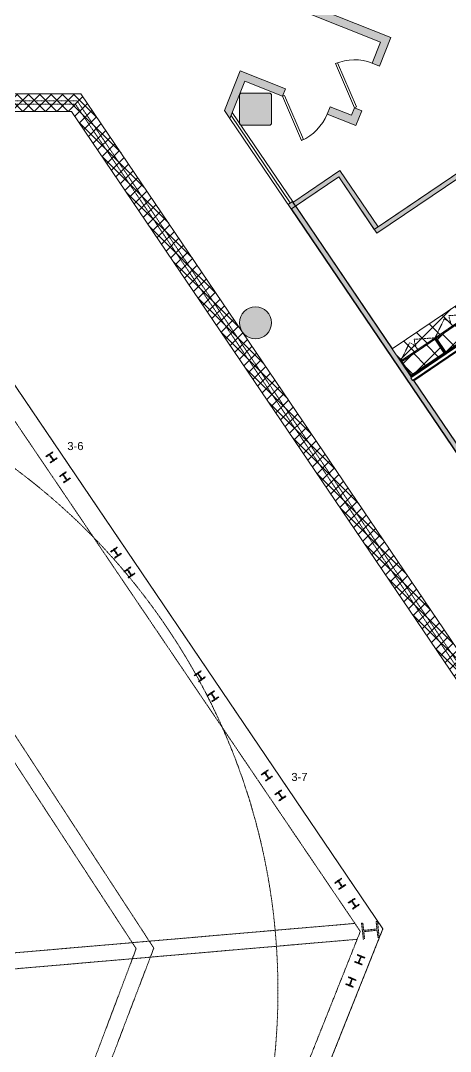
# Model space of a CAD drawing. Header units: inches. Extents: x -13 to 4331, y -638 to 2885.
# Drawn here: x 2208 to 2530, y 791 to 1564 of the extents above; entities that cross this region are included whole.
import ezdxf

# ---------------------------------------------------------------- set-up
doc = ezdxf.new("R2010")
doc.units = ezdxf.units.IN
doc.header["$MEASUREMENT"] = 0
for name, pattern in [('Dash', [0.25, 0.125, -0.125]), ('Hidden', [0.28125, 0.1875, -0.09375]), ('IMPORT-HIDDEN2 _2_', [0.09375, 0.0625, -0.03125])]:
    doc.linetypes.add(name, pattern=pattern)
doc.layers.get('DEFPOINTS').update_dxf_attribs({"lineweight": 9})
for name, color, linetype, lineweight in [('A-DETL-THIN', 151, 'Continuous', 9), ('A-DOOR', 31, 'Continuous', 13), ('A-FLOR-LEVL', 7, 'Continuous', 9), ('A-GLAZ', 7, 'Continuous', 9), ('A-GLAZ-MULL', 7, 'Continuous', 9), ('A-WALL', 113, 'Continuous', 9), ('A-WALL-PATT', 111, 'Continuous', 13), ('A-WALL-PRHT', 7, 'Continuous', 9), ('Chevy Chase Pavilion_3rd Floor Base_dwg', 8, 'Continuous', 9), ('DEMO', 7, 'IMPORT-HIDDEN2 _2_', 9), ('DEMO-RCP', 7, 'IMPORT-HIDDEN2 _2_', 9), ('I-WALL', 2, 'Continuous', 13), ('NIC', 7, 'Continuous', 9), ('Q-CASE', 31, 'Continuous', 9), ('Q-CASE-HDLN', 31, 'Dash', 9), ('S-COLS', 52, 'Continuous', 13)]:
    doc.layers.add(name, color=color, linetype=linetype, lineweight=lineweight)
doc.styles.add('Arial', font='arial.ttf', dxfattribs={"height": 6})
pattern_1 = [(0, (0, 0), (30.72, 7.68), [1.267, -21.773, 1.267, -21.773, -122.88]), (0, (0, 0), (30.72, 7.68), [-46.08, 1.267, -44.813, 1.267, -21.773, -53.76]), (0, (0, 0), (30.72, 7.68), [-115.2, 1.267, -14.093, 1.267, -37.133]), (120, (11.52, 3.84), (-22.011075, 22.7643), [1.267, -21.773, 1.267, -21.773, -122.88]), (120, (11.52, 3.84), (-22.011075, 22.7643), [-46.08, 1.267, -44.813, 1.267, -21.773, -53.76]), (120, (11.52, 3.84), (-22.011075, 22.7643), [-115.2, 1.267, -14.093, 1.267, -37.133]), (240, (15.36, 19.2), (-8.708925, -30.4443), [1.267, -21.773, 1.267, -21.773, -122.88]), (240, (15.36, 19.2), (-8.708925, -30.4443), [-46.08, 1.267, -44.813, 1.267, -21.773, -53.76]), (240, (15.36, 19.2), (-8.708925, -30.4443), [-115.2, 1.267, -14.093, 1.267, -37.133])]
pattern_2 = [(190.86, (2921.128, -329.923), (2.13487, -11.128067), []), (280.86, (2921.128, -329.923), (11.128067, 2.13487), [])]
pattern_3 = [(190.86, (2862.382, -332.273), (2.13487, -11.128067), []), (280.86, (2862.382, -332.273), (11.128067, 2.13487), [])]
pattern_4 = [(190.86, (2830.715, -332.273), (2.13487, -11.128067), []), (280.86, (2830.715, -332.273), (11.128067, 2.13487), [])]

# ---------------------------------------------------------------- blocks, each defined once
blk = doc.blocks.new('C-Counter Top - ADJ HEIGHT-5514268-FIRST FLOOR CONSTRUCTION')
at = {"layer": 'Q-CASE'}
h = blk.add_hatch(dxfattribs=at)
h.set_pattern_fill('FP_20', color=256, style=0, pattern_type=2)
h.set_pattern_definition(pattern_2)
h.paths.add_polyline_path([(123.69, 0), (123.69, -0.01), (123.69, -0.01)], flags=0)
h.paths.add_polyline_path([(56.99, 0), (40.59, 0), (40.59, -0.75), (56.99, -0.75), (56.99, -0.3)], flags=0)
h.paths.add_polyline_path([(-47.26, 0), (-47.26, 0), (-47.26, 0)], flags=0)
h = blk.add_hatch(dxfattribs=at)
h.set_pattern_fill('FP_20', color=256, style=0, pattern_type=2)
h.set_pattern_definition(pattern_2)
h.paths.add_polyline_path([(123.69, -0.75), (123.69, -0.75), (123.69, -0.75)], flags=0)
h.paths.add_polyline_path([(123.69, -13.89), (60.74, -13.89), (60.74, -9.55), (56.99, -9.55), (56.99, -0.75), (40.59, -0.75), (40.59, -9.55), (60.74, -9.55), (60.74, -25), (123.69, -25), (123.69, -13.89)], flags=0)
h.paths.add_polyline_path([(36.74, -13.88), (-47.26, -13.88), (-47.26, -25), (36.74, -25), (36.74, -14.02)], flags=0)
for p, q in [((-47.26, 0), (-47.26, -0.75)), ((-47.26, -0.75), (-47.26, -25)), ((40.59, -0.75), (56.99, -0.75)), ((-47.26, -25), (36.74, -25)), ((60.74, -25), (123.69, -25))]:
    blk.add_line(p, q, dxfattribs=at)
blk = doc.blocks.new('CW Cupbd Ohead - 23_5_h x 13 7_8_d - 2 Doors - No Handle - 1 Shelf-5648945-FIRST FLOOR CONSTRUCTION')
at = {"layer": 'Q-CASE'}
h = blk.add_hatch(dxfattribs=at)
h.set_pattern_fill('FP_25', color=256, style=0, pattern_type=2)
h.set_pattern_definition(pattern_3)
h.paths.add_polyline_path([(2.75, -2.36), (2, -2.36), (2, -15.45), (2.75, -15.45), (2.75, -2.66)], flags=0)
h = blk.add_hatch(dxfattribs=at)
h.set_pattern_fill('FP_25', color=256, style=0, pattern_type=2)
h.set_pattern_definition(pattern_3)
h.paths.add_polyline_path([(32.91, -2.36), (2.75, -2.36), (2.75, -3.11), (32.91, -3.1), (32.91, -2.52)], flags=0)
h = blk.add_hatch(dxfattribs=at)
h.set_pattern_fill('FP_25', color=256, style=0, pattern_type=2)
h.set_pattern_definition(pattern_3)
h.paths.add_polyline_path([(32.91, -3.11), (2.75, -3.11), (2.75, -15.45), (32.91, -15.45), (32.91, -3.47)], flags=0)
h = blk.add_hatch(dxfattribs=at)
h.set_pattern_fill('FP_25', color=256, style=0, pattern_type=2)
h.set_pattern_definition(pattern_3)
h.paths.add_polyline_path([(33.66, -2.36), (32.91, -2.36), (32.91, -15.45), (33.66, -15.45), (33.66, -3.03)], flags=0)
h = blk.add_hatch(dxfattribs=at)
h.set_pattern_fill('FP_25', color=256, style=0, pattern_type=2)
h.set_pattern_definition(pattern_3)
h.paths.add_polyline_path([(17.83, -15.45), (2, -15.45), (2, -16.24), (17.83, -16.24)], flags=0)
h = blk.add_hatch(dxfattribs=at)
h.set_pattern_fill('FP_25', color=256, style=0, pattern_type=2)
h.set_pattern_definition(pattern_3)
h.paths.add_polyline_path([(33.66, -15.45), (17.83, -15.45), (17.83, -16.24), (33.66, -16.24)], flags=0)
for p, q in [((2, -2.36), (2.75, -2.36)), ((2, -15.45), (2, -2.36)), ((2.75, -2.36), (2.75, -15.45)), ((32.91, -2.36), (2.75, -2.36)), ((2.75, -3.11), (32.91, -3.11)), ((32.91, -2.36), (33.66, -2.36)), ((32.91, -15.45), (32.91, -2.36)), ((33.66, -15.45), (33.66, -2.36)), ((2, -15.45), (17.83, -15.45)), ((2, -15.45), (2, -16.24)), ((2.75, -15.45), (2, -15.45)), ((17.83, -16.24), (17.83, -15.45)), ((17.83, -15.45), (33.66, -15.45)), ((17.83, -15.45), (17.83, -16.24)), ((33.66, -15.45), (32.91, -15.45)), ((33.66, -16.24), (33.66, -15.45)), ((17.83, -16.24), (2, -16.24)), ((33.66, -16.24), (17.83, -16.24))]:
    blk.add_line(p, q, dxfattribs=at)
at = {"layer": 'Q-CASE', "linetype": 'Hidden'}
for p, q in [((2, -16.24), (15.71, -24.15)), ((33.66, -16.24), (19.95, -24.15))]:
    blk.add_line(p, q, dxfattribs=at)
for centre, start, end in [((2, -16.24), 330, 0.5), ((33.66, -16.24), 179.5, 210)]:
    blk.add_arc(centre, 15.83, start, end, dxfattribs=at)
at = {"layer": 'Q-CASE-HDLN'}
for p, q in [((2, -16.24), (2, -2.36)), ((2, -2.36), (33.66, -2.36)), ((33.66, -2.36), (33.66, -16.24)), ((33.66, -16.24), (2, -16.24))]:
    blk.add_line(p, q, dxfattribs=at)
blk = doc.blocks.new('CW Cupbd Ohead - 23_5_h x 13 7_8_d - 2 Doors - No Handle - 1 Shelf-5648955-FIRST FLOOR CONSTRUCTION')
at = {"layer": 'Q-CASE'}
h = blk.add_hatch(dxfattribs=at)
h.set_pattern_fill('FP_26', color=256, style=0, pattern_type=2)
h.set_pattern_definition(pattern_4)
h.paths.add_polyline_path([(2.75, -2.36), (2, -2.36), (2, -15.45), (2.75, -15.45), (2.75, -3.1)], flags=0)
h = blk.add_hatch(dxfattribs=at)
h.set_pattern_fill('FP_26', color=256, style=0, pattern_type=2)
h.set_pattern_definition(pattern_4)
h.paths.add_polyline_path([(32.53, -2.36), (2.75, -2.36), (2.75, -3.11), (32.53, -3.1), (32.53, -2.83)], flags=0)
h = blk.add_hatch(dxfattribs=at)
h.set_pattern_fill('FP_26', color=256, style=0, pattern_type=2)
h.set_pattern_definition(pattern_4)
h.paths.add_polyline_path([(32.53, -3.11), (2.75, -3.11), (2.75, -15.45), (32.53, -15.45), (32.53, -3.46)], flags=0)
h = blk.add_hatch(dxfattribs=at)
h.set_pattern_fill('FP_26', color=256, style=0, pattern_type=2)
h.set_pattern_definition(pattern_4)
h.paths.add_polyline_path([(33.28, -2.36), (32.53, -2.36), (32.53, -15.45), (33.28, -15.45), (33.28, -3.1)], flags=0)
h = blk.add_hatch(dxfattribs=at)
h.set_pattern_fill('FP_26', color=256, style=0, pattern_type=2)
h.set_pattern_definition(pattern_4)
h.paths.add_polyline_path([(17.64, -15.45), (2, -15.45), (2, -16.24), (17.64, -16.24)], flags=0)
h = blk.add_hatch(dxfattribs=at)
h.set_pattern_fill('FP_26', color=256, style=0, pattern_type=2)
h.set_pattern_definition(pattern_4)
h.paths.add_polyline_path([(33.28, -15.45), (17.64, -15.45), (17.64, -16.24), (33.28, -16.24)], flags=0)
for p, q in [((2, -2.36), (2.75, -2.36)), ((2, -15.45), (2, -2.36)), ((2.75, -2.36), (2.75, -15.45)), ((32.53, -2.36), (2.75, -2.36)), ((2.75, -3.11), (32.53, -3.11)), ((32.53, -2.36), (33.28, -2.36)), ((32.53, -15.45), (32.53, -2.36)), ((33.28, -15.45), (33.28, -2.36)), ((2, -15.45), (17.64, -15.45)), ((2, -15.45), (2, -16.24)), ((2.75, -15.45), (2, -15.45)), ((17.64, -16.24), (17.64, -15.45)), ((17.64, -15.45), (33.28, -15.45)), ((17.64, -15.45), (17.64, -16.24)), ((33.28, -15.45), (32.53, -15.45)), ((33.28, -16.24), (33.28, -15.45)), ((17.64, -16.24), (2, -16.24)), ((33.28, -16.24), (17.64, -16.24))]:
    blk.add_line(p, q, dxfattribs=at)
at = {"layer": 'Q-CASE', "linetype": 'Hidden'}
for p, q in [((2, -16.24), (15.54, -24.06)), ((33.28, -16.24), (19.73, -24.06))]:
    blk.add_line(p, q, dxfattribs=at)
for centre, start, end in [((2, -16.24), 330, 0.5), ((33.28, -16.24), 179.5, 210)]:
    blk.add_arc(centre, 15.64, start, end, dxfattribs=at)
at = {"layer": 'Q-CASE-HDLN'}
for p, q in [((2, -16.24), (2, -2.36)), ((2, -2.36), (33.28, -2.36)), ((33.28, -2.36), (33.28, -16.24)), ((33.28, -16.24), (2, -16.24))]:
    blk.add_line(p, q, dxfattribs=at)
blk = doc.blocks.new('Chevy Chase Pavilion_3rd Floor Base_dwg_col-W-5518012-FIRST FLOOR CONSTRUCTION')
at = {"layer": 'A-WALL-PATT', "linetype": 'IMPORT-HIDDEN2 _2_', "lineweight": 9}
blk.add_hatch(color=7, dxfattribs=at).paths.add_polyline_path([(1, 0.917), (0.542, 0.917), (0.542, 0.083), (1, 0.083), (1, 0), (0, 0), (0, 0.083), (0.458, 0.083), (0.458, 0.917), (0, 0.917), (0, 1), (1, 1)], flags=0)
at = {"layer": 'DEMO', "flags": 128}
blk.add_lwpolyline([(0, 0.083), (0.458, 0.083), (0.458, 0.917), (0, 0.917), (0, 1), (1, 1), (1, 0.917), (0.542, 0.917), (0.542, 0.083), (1, 0.083), (1, 0), (0, 0)], close=True, dxfattribs=at)
blk = doc.blocks.new('Chevy Chase Pavilion_3rd Floor Base_dwg__U5-5518022-FIRST FLOOR CONSTRUCTION')
at = {"layer": 'A-DOOR', "color": 7, "lineweight": 9, "flags": 128}
blk.add_lwpolyline([(0, 0), (25.46, -25.46), (26.07, -24.84), (26.66, -24.18), (1.24, 1.24)], close=True, dxfattribs=at)
at = {"layer": 'A-DOOR', "color": 7, "lineweight": 9}
blk.add_arc((0, 0), 36, 315, 0, dxfattribs=at)
blk = doc.blocks.new('Chevy Chase Pavilion_3rd Floor Base_dwg__U5-5518008-FIRST FLOOR CONSTRUCTION')
at = {"layer": 'A-DOOR', "color": 7, "lineweight": 9, "flags": 128}
blk.add_lwpolyline([(0, 0), (25.46, -25.46), (26.07, -24.84), (26.66, -24.18), (1.24, 1.24)], close=True, dxfattribs=at)
at = {"layer": 'A-DOOR', "color": 7, "lineweight": 9}
blk.add_arc((0, 0), 36, 315, 0, dxfattribs=at)
blk = doc.blocks.new('Chevy Chase Pavilion_3rd Floor Base_dwg-5020009-FIRST FLOOR CONSTRUCTION')
at = {"layer": 'A-WALL-PATT', "lineweight": 9}
h = blk.add_hatch(color=7, dxfattribs=at)
h.paths.add_polyline_path([(2459.2, 1484.99), (2463.65, 1496.13), (2458.07, 1498.35), (2455.85, 1492.78), (2439.82, 1499.17), (2437.6, 1493.6), (2455.85, 1486.32)], flags=0)
h.paths.add_polyline_path([(2364.75, 1490.28), (2375.88, 1518.21), (2404.16, 1506.94), (2406.38, 1512.51), (2372.53, 1526.01), (2360.68, 1496.28), (2361.09, 1495.67)], flags=0)
h.paths.add_polyline_path([(2476.98, 1529.57), (2485.5, 1550.93), (2392.62, 1587.98), (2390.39, 1582.4), (2477.71, 1547.58), (2471.41, 1531.79), (2475.9, 1530)], flags=0)
h.paths.add_polyline_path([(2154.12, 1591.26), (2178.93, 1653.49), (2182.88, 1651.92), (2191.48, 1673.47), (2192.96, 1672.87), (2195.18, 1678.45), (2188.12, 1681.26), (2179.53, 1659.71), (2175.58, 1661.29), (2150.76, 1599.05), (2145.19, 1601.28), (2152.49, 1619.57), (2141.34, 1624.02), (2139.12, 1618.45), (2144.69, 1616.22), (2137.4, 1597.93), (2150.76, 1592.59)], flags=0)
h.paths.add_polyline_path([(2356.95, 1595.74), (2359.18, 1601.31), (2353.6, 1603.53), (2365.94, 1634.47), (2341.51, 1644.21), (2339.29, 1638.64), (2358.14, 1631.12), (2345.81, 1600.18), (2353.6, 1597.08)], flags=0)
h.paths.add_polyline_path([(1989.63, 1607.76), (2013.82, 1668.42), (2071.41, 1645.45), (2070.86, 1646.72), (2072.71, 1651.39), (2010.47, 1676.21), (1986.28, 1615.56), (1922.65, 1640.93), (1943.99, 1694.44), (1894.39, 1714.22), (1892.16, 1708.64), (1936.19, 1691.08), (1914.85, 1637.58), (1986.28, 1609.1)], flags=0)
h.paths.add_polyline_path([(2283.38, 1611.84), (2300.28, 1654.19), (2305.85, 1651.97), (2308.07, 1657.54), (2296.93, 1661.99), (2280.03, 1619.63), (2260.53, 1627.41), (2269.12, 1648.96), (2262.06, 1651.78), (2259.84, 1646.2), (2261.33, 1645.61), (2252.73, 1624.06), (2282.75, 1612.09)], flags=0)
h.paths.add_polyline_path([(1728.02, 1619.37), (1781.26, 1752.87), (1825.28, 1735.31), (1827.51, 1740.89), (1777.91, 1760.67), (1724.67, 1627.17), (1472.19, 1727.85), (1491.2, 1775.5), (1479.96, 1779.98), (1477.74, 1774.41), (1483.4, 1772.15), (1464.4, 1724.5), (1724.67, 1620.71)], flags=0)
h.paths.add_polyline_path([(2105.68, 1631.78), (2107.9, 1637.36), (2095, 1642.5), (2092.79, 1636.92), (2100.87, 1633.7)], flags=0)
h.paths.add_polyline_path([(1390.79, 1695.5), (1377.91, 1713.34), (1390.77, 1745.57), (1385.19, 1747.8), (1371.12, 1712.5), (1380.4, 1699.65), (1390.77, 1695.51)], flags=0)
h.paths.add_polyline_path([(1404.1, 1779.01), (1412.62, 1800.38), (1418.29, 1798.12), (1420.51, 1803.69), (1409.27, 1808.17), (1398.53, 1781.24)], flags=0)
for points in [[(2372.9, 1485.24), (2394.9, 1485.24), (2395.9, 1486.24), (2395.9, 1508.24), (2394.9, 1509.24), (2372.9, 1509.24), (2371.9, 1508.24), (2371.9, 1486.24)], [(2383.91, 1325.23), (2386.25, 1325.46), (2388.5, 1326.15), (2390.58, 1327.26), (2392.4, 1328.75), (2393.89, 1330.57), (2395, 1332.64), (2395.68, 1334.89), (2395.91, 1337.23), (2395.68, 1339.58), (2395, 1341.83), (2393.89, 1343.9), (2392.4, 1345.72), (2390.58, 1347.21), (2388.5, 1348.32), (2386.25, 1349), (2383.91, 1349.23), (2381.57, 1349), (2379.32, 1348.32), (2377.24, 1347.21), (2375.42, 1345.72), (2373.93, 1343.9), (2372.82, 1341.83), (2372.14, 1339.58), (2371.91, 1337.23), (2372.14, 1334.89), (2372.82, 1332.64), (2374.06, 1330.42), (2375.42, 1328.75), (2377.24, 1327.26), (2379.32, 1326.15), (2381.57, 1325.46)]]:
    blk.add_hatch(color=7, dxfattribs=at).paths.add_polyline_path(points, flags=0)
at = {"layer": 'A-WALL-PRHT'}
h = blk.add_hatch(dxfattribs=at)
h.set_pattern_fill('FP_2', color=256, style=0, pattern_type=2)
h.set_pattern_definition([(45, (1725.905, 1495.674), (-4.24264, 4.24264), []), (135, (1725.905, 1495.674), (-4.24264, -4.24264), [])])
h.paths.add_polyline_path([(2592.78, 733.82), (2661.55, 906.26), (2253.05, 1508.92), (2061.9, 1508.92), (2061.9, 1495.67), (2246.02, 1495.67), (2646.64, 904.64), (2580.47, 738.73)], flags=0)
at = {"layer": 'A-FLOR-LEVL', "flags": 128}
blk.add_lwpolyline([(2342.6, 192.89), (2492.68, 569.19), (2373.32, 616.79), (2479.44, 882.88), (2166.58, 1344.71), (1571.95, 1344.71), (1516.89, 1206.65), (1378.73, 1268.52)], dxfattribs=at)
at = {"layer": 'A-GLAZ'}
blk.add_line((2365.64, 1492.53), (2410.06, 1426.99), dxfattribs=at)
at = {"layer": 'A-GLAZ-MULL'}
for p, q in [((2366.54, 1494.77), (2412.1, 1427.54)), ((2364.75, 1490.28), (2828.25, 806.46)), ((2414.07, 1424.65), (2486.59, 1317.65)), ((2502.72, 1293.85), (2569.31, 1195.61))]:
    blk.add_line(p, q, dxfattribs=at)
at = {"layer": 'A-WALL', "color": 7, "flags": 128}
for points in [[(2392.62, 1587.98), (2485.5, 1550.93), (2476.98, 1529.57), (2471.41, 1531.79), (2477.71, 1547.58), (2390.39, 1582.4)], [(2404.16, 1506.94), (2375.88, 1518.21), (2364.75, 1490.28), (2360.68, 1496.28), (2372.53, 1526.01), (2406.38, 1512.51)], [(2463.65, 1496.13), (2459.2, 1484.99), (2437.6, 1493.6), (2439.82, 1499.17), (2455.85, 1492.78), (2458.07, 1498.35)]]:
    blk.add_lwpolyline(points, close=True, dxfattribs=at)
at = {"layer": 'A-WALL-PRHT', "flags": 128}
for points in [[(2061.9, 1508.92), (2253.05, 1508.92), (2661.55, 906.26), (2592.78, 733.82)], [(2061.9, 1495.67), (2246.02, 1495.67), (2646.64, 904.64), (2580.47, 738.73)]]:
    blk.add_lwpolyline(points, dxfattribs=at)
at = {"layer": 'DEFPOINTS', "linetype": 'IMPORT-HIDDEN2 _2_'}
blk.add_circle((1913.78, 836.43), 487, dxfattribs=at)
at = {"layer": 'DEMO'}
for p, q in [((2000.19, 847.44), (2458.51, 887.02)), ((2000.65, 835.44), (2460.19, 875.13))]:
    blk.add_line(p, q, dxfattribs=at)
at = {"layer": 'DEMO', "flags": 128}
for points in [[(2061.9, 1503.55), (2250.2, 1503.55), (2655.5, 905.6), (2587.79, 735.81)], [(2061.9, 1501.05), (2248.87, 1501.05), (2652.69, 905.29), (2585.47, 736.74)]]:
    blk.add_lwpolyline(points, dxfattribs=at)
for points in [[(1348.78, 785.09), (1656.75, 330.74), (2259.24, 330.74), (2479.44, 882.88), (2166.58, 1344.71), (1571.95, 1344.71)], [(1365.67, 786.92), (1664.7, 345.74), (2249.07, 345.74), (2462.55, 881.05), (2158.62, 1329.71), (1582.12, 1329.71)], [(1520.32, 800.14), (1731.49, 477.74), (2158.45, 477.74), (2307.69, 868.51), (2092.94, 1197.71), (1669.98, 1197.71)], [(1533.56, 800.64), (1736.88, 489.74), (2151.79, 489.74), (2294.46, 868.12), (2086.91, 1185.71), (1677.85, 1185.71)]]:
    blk.add_lwpolyline(points, close=True, dxfattribs=at)
at = {"layer": 'DEMO-RCP'}
for p, q in [((2000.19, 847.44), (2458.51, 887.02)), ((2000.65, 835.44), (2460.19, 875.13))]:
    blk.add_line(p, q, dxfattribs=at)
at = {"layer": 'DEMO-RCP', "flags": 128}
for points in [[(1348.78, 785.09), (1656.75, 330.74), (2259.24, 330.74), (2479.44, 882.88), (2166.58, 1344.71), (1571.95, 1344.71)], [(1365.67, 786.92), (1664.7, 345.74), (2249.07, 345.74), (2462.55, 881.05), (2158.62, 1329.71), (1582.12, 1329.71)], [(1520.32, 800.14), (1731.49, 477.74), (2158.45, 477.74), (2307.69, 868.51), (2092.94, 1197.71), (1669.98, 1197.71)], [(1533.56, 800.64), (1736.88, 489.74), (2151.79, 489.74), (2294.46, 868.12), (2086.91, 1185.71), (1677.85, 1185.71)]]:
    blk.add_lwpolyline(points, close=True, dxfattribs=at)
at = {"layer": 'NIC', "flags": 128}
blk.add_lwpolyline([(2631.51, 578.23), (2568.15, 672.06), (2661.55, 906.26), (2253.05, 1508.92), (1460.33, 1508.92), (1178.03, 801.04), (1024.95, 862.09), (953.64, 683.27), (987.97, 635.46), (1039.34, 614.97), (1124.6, 631.3), (1171.18, 748.08), (1273.26, 597.19), (1298.12, 560), (1428.17, 369.45), (1453.29, 331.86), (1556.47, 179.64), (2886.2, 179.64), (2758.04, 369.43), (2767.98, 376.15)], dxfattribs=at)
at = {"layer": 'S-COLS', "color": 7, "lineweight": 9, "flags": 128}
blk.add_lwpolyline([(2394.9, 1485.24), (2395.9, 1486.24), (2395.9, 1508.24), (2394.9, 1509.24), (2372.9, 1509.24), (2371.9, 1508.24), (2371.9, 1486.24), (2372.9, 1485.24)], close=True, dxfattribs=at)
at = {"layer": 'S-COLS', "color": 7, "lineweight": 9}
blk.add_circle((2383.91, 1337.23), 12, dxfattribs=at)
at = {"extrusion": (0, 0, -1), "zscale": -1, "rotation": 111.7419999999982}
blk.add_blockref('Chevy Chase Pavilion_3rd Floor Base_dwg__U5-5518022-FIRST FLOOR CONSTRUCTION', (-2458.07, 1498.35), dxfattribs=at)
at = {"rotation": 338.2580000000021}
blk.add_blockref('Chevy Chase Pavilion_3rd Floor Base_dwg__U5-5518008-FIRST FLOOR CONSTRUCTION', (2404.16, 1506.94), dxfattribs=at)
at = {"extrusion": (0, 0, -1)}
for p, xscale, yscale, zscale, rotation in [((-2235.1, 1235.51), 6.000000000000001, 6.000000000000001, -6.000000000000001, 325.8846336954709), ((-2245.2, 1220.61), 6.000000000000001, 6.000000000000001, -6.000000000000001, 325.8846336954709), ((-2283.48, 1164.13), 6.000000000000001, 6.000000000000001, -6.000000000000001, 325.8846336954709), ((-2293.58, 1149.23), 6.000000000000001, 6.000000000000001, -6.000000000000001, 325.8846336954709), ((-2346.3, 1071.4), 6.000000000000001, 6.000000000000001, -6.000000000000001, 325.8846336954709), ((-2356.39, 1056.5), 6.000000000000001, 6.000000000000001, -6.000000000000001, 325.8846336954709), ((-2396.64, 997.09), 6.000000000000001, 6.000000000000001, -6.000000000000001, 325.8846336954709), ((-2406.74, 982.18), 6.000000000000001, 6.000000000000001, -6.000000000000001, 325.8846336954709), ((-2451.66, 915.86), 6.000000000000001, 6.000000000000001, -6.000000000000001, 325.8846336954709), ((-2461.75, 900.96), 6.000000000000001, 6.000000000000001, -6.000000000000001, 325.8846336954709), ((-2475.41, 888.48), 12, 12, -12, 263.8132974378885), ((-2463.81, 855.86), 6.000000000000001, 6.000000000000001, -6.000000000000001, 21.74196118032379), ((-2457.15, 839.14), 6.000000000000001, 6.000000000000001, -6.000000000000001, 21.74196118032379)]:
    blk.add_blockref('Chevy Chase Pavilion_3rd Floor Base_dwg_col-W-5518012-FIRST FLOOR CONSTRUCTION', p, dxfattribs=dict(at, xscale=xscale, yscale=yscale, zscale=zscale, rotation=rotation))
at = {"layer": 'S-COLS', "color": 7, "lineweight": 9, "char_height": 6, "width": 14.4712, "attachment_point": 2, "line_spacing_factor": 0.941778, "style": 'Arial'}
for s, insert in [('3-6', (2248.9, 1247.81)), ('3-7', (2416.89, 999.82))]:
    blk.add_mtext(s, dxfattribs=dict(at, insert=insert))

msp = doc.modelspace()

# ---------------------------------------------------------------- hatches: boundary and pattern name
at = {"layer": 'A-WALL-PATT', "lineweight": 9}
for points in [[(2477.86, 1406.28), (2582.33, 1477.09), (2584.64, 1482.88), (2475.9, 1409.17)], [(2413.97, 1424.58), (2449.25, 1448.49), (2447.28, 1451.39), (2412.01, 1427.46), (2412.05, 1427.4)], [(2474.97, 1404.31), (2477.86, 1406.28), (2449.25, 1448.49), (2446.35, 1446.53), (2458.88, 1428.05)], [(2827.91, 807.19), (2831.02, 809.29), (2411.61, 1428.05), (2408.51, 1425.94), (2740.37, 936.34)]]:
    msp.add_hatch(color=7, dxfattribs=at).paths.add_polyline_path(points, flags=0)
h = msp.add_hatch(dxfattribs=at)
h.set_pattern_fill('FP_13', color=256, style=0, pattern_type=2)
h.set_pattern_definition(pattern_1)
h.paths.add_polyline_path([(2500.87, 1296.37), (2503.18, 1297.94), (2553.49, 1332.05), (2553.14, 1332.56), (2500.52, 1296.88)], flags=0)
h.paths.add_polyline_path([(2555.56, 1333.45), (2570.17, 1343.36), (2569.82, 1343.87), (2555.21, 1333.97)], flags=0)
h.paths.add_polyline_path([(2572.24, 1344.76), (2642.36, 1392.31), (2642.01, 1392.83), (2571.89, 1345.28)], flags=0)
h = msp.add_hatch(dxfattribs=at)
h.set_pattern_fill('FP_13', color=256, style=0, pattern_type=2)
h.set_pattern_definition(pattern_1)
h.paths.add_polyline_path([(2502.62, 1293.78), (2645.44, 1390.62), (2645.09, 1391.14), (2502.27, 1294.3)], flags=0)
h.paths.add_polyline_path([(2645.86, 1390.9), (2646.7, 1391.48), (2646.35, 1392), (2645.5, 1391.42)], flags=0)

# ---------------------------------------------------------------- linework, layer by layer
at = {"layer": 'A-DETL-THIN'}
for p, q in [((2473, 1407.21), (2585.54, 1483.49)), ((2410.96, 1422.54), (2446.35, 1446.53)), ((2446.35, 1446.53), (2473, 1407.21)), ((2828.96, 805.86), (2410.96, 1422.54))]:
    msp.add_line(p, q, dxfattribs=at)
at = {"layer": 'A-WALL', "lineweight": 13}
for p, q in [((2501.75, 1293.95), (2646.35, 1392)), ((2500.35, 1296.02), (2553.49, 1332.05))]:
    msp.add_line(p, q, dxfattribs=at)
at = {"layer": 'I-WALL', "color": 8, "lineweight": 20}
for p, q in [((2474.97, 1404.31), (2587.49, 1480.59)), ((2584.64, 1482.88), (2475.9, 1409.17)), ((2447.28, 1451.39), (2411.9, 1427.4)), ((2413.86, 1424.51), (2446.35, 1446.53)), ((2446.35, 1446.53), (2474.97, 1404.31)), ((2475.9, 1409.17), (2447.28, 1451.39)), ((2411.61, 1428.05), (2408.51, 1425.94)), ((2408.51, 1425.94), (2827.91, 807.19)), ((2492.72, 1308.38), (2411.61, 1428.05)), ((2411.9, 1427.4), (2413.86, 1424.51)), ((2500.52, 1296.88), (2493.17, 1307.73)), ((2569.21, 1195.54), (2502.62, 1293.78))]:
    msp.add_line(p, q, dxfattribs=at)
at = {"layer": 'I-WALL'}
for p, q in [((2502.62, 1293.78), (2645.44, 1390.62)), ((2552.62, 1332.21), (2500.52, 1296.88)), ((2500.52, 1296.88), (2500.87, 1296.37)), ((2502.27, 1294.3), (2502.62, 1293.78))]:
    msp.add_line(p, q, dxfattribs=at)
at = {"layer": 'I-WALL', "lineweight": 9}
msp.add_line((2501.75, 1293.95), (2500.35, 1296.02), dxfattribs=at)

# ---------------------------------------------------------------- block references
at = {"layer": 'Chevy Chase Pavilion_3rd Floor Base_dwg', "color": 7}
msp.add_blockref('Chevy Chase Pavilion_3rd Floor Base_dwg-5020009-FIRST FLOOR CONSTRUCTION', (0, 0), dxfattribs=at)
at = {"layer": 'Q-CASE'}
for name, p, rotation in [('C-Counter Top - ADJ HEIGHT-5514268-FIRST FLOOR CONSTRUCTION', (2602.89, 1366.3), 214.1396254629678), ('CW Cupbd Ohead - 23_5_h x 13 7_8_d - 2 Doors - No Handle - 1 Shelf-5648945-FIRST FLOOR CONSTRUCTION', (2555.59, 1331.39), 214.1396254629678), ('CW Cupbd Ohead - 23_5_h x 13 7_8_d - 2 Doors - No Handle - 1 Shelf-5648955-FIRST FLOOR CONSTRUCTION', (2529.38, 1313.62), 214.1396254629681)]:
    msp.add_blockref(name, p, dxfattribs=dict(at, rotation=rotation))

doc.saveas('drawing.dxf')
